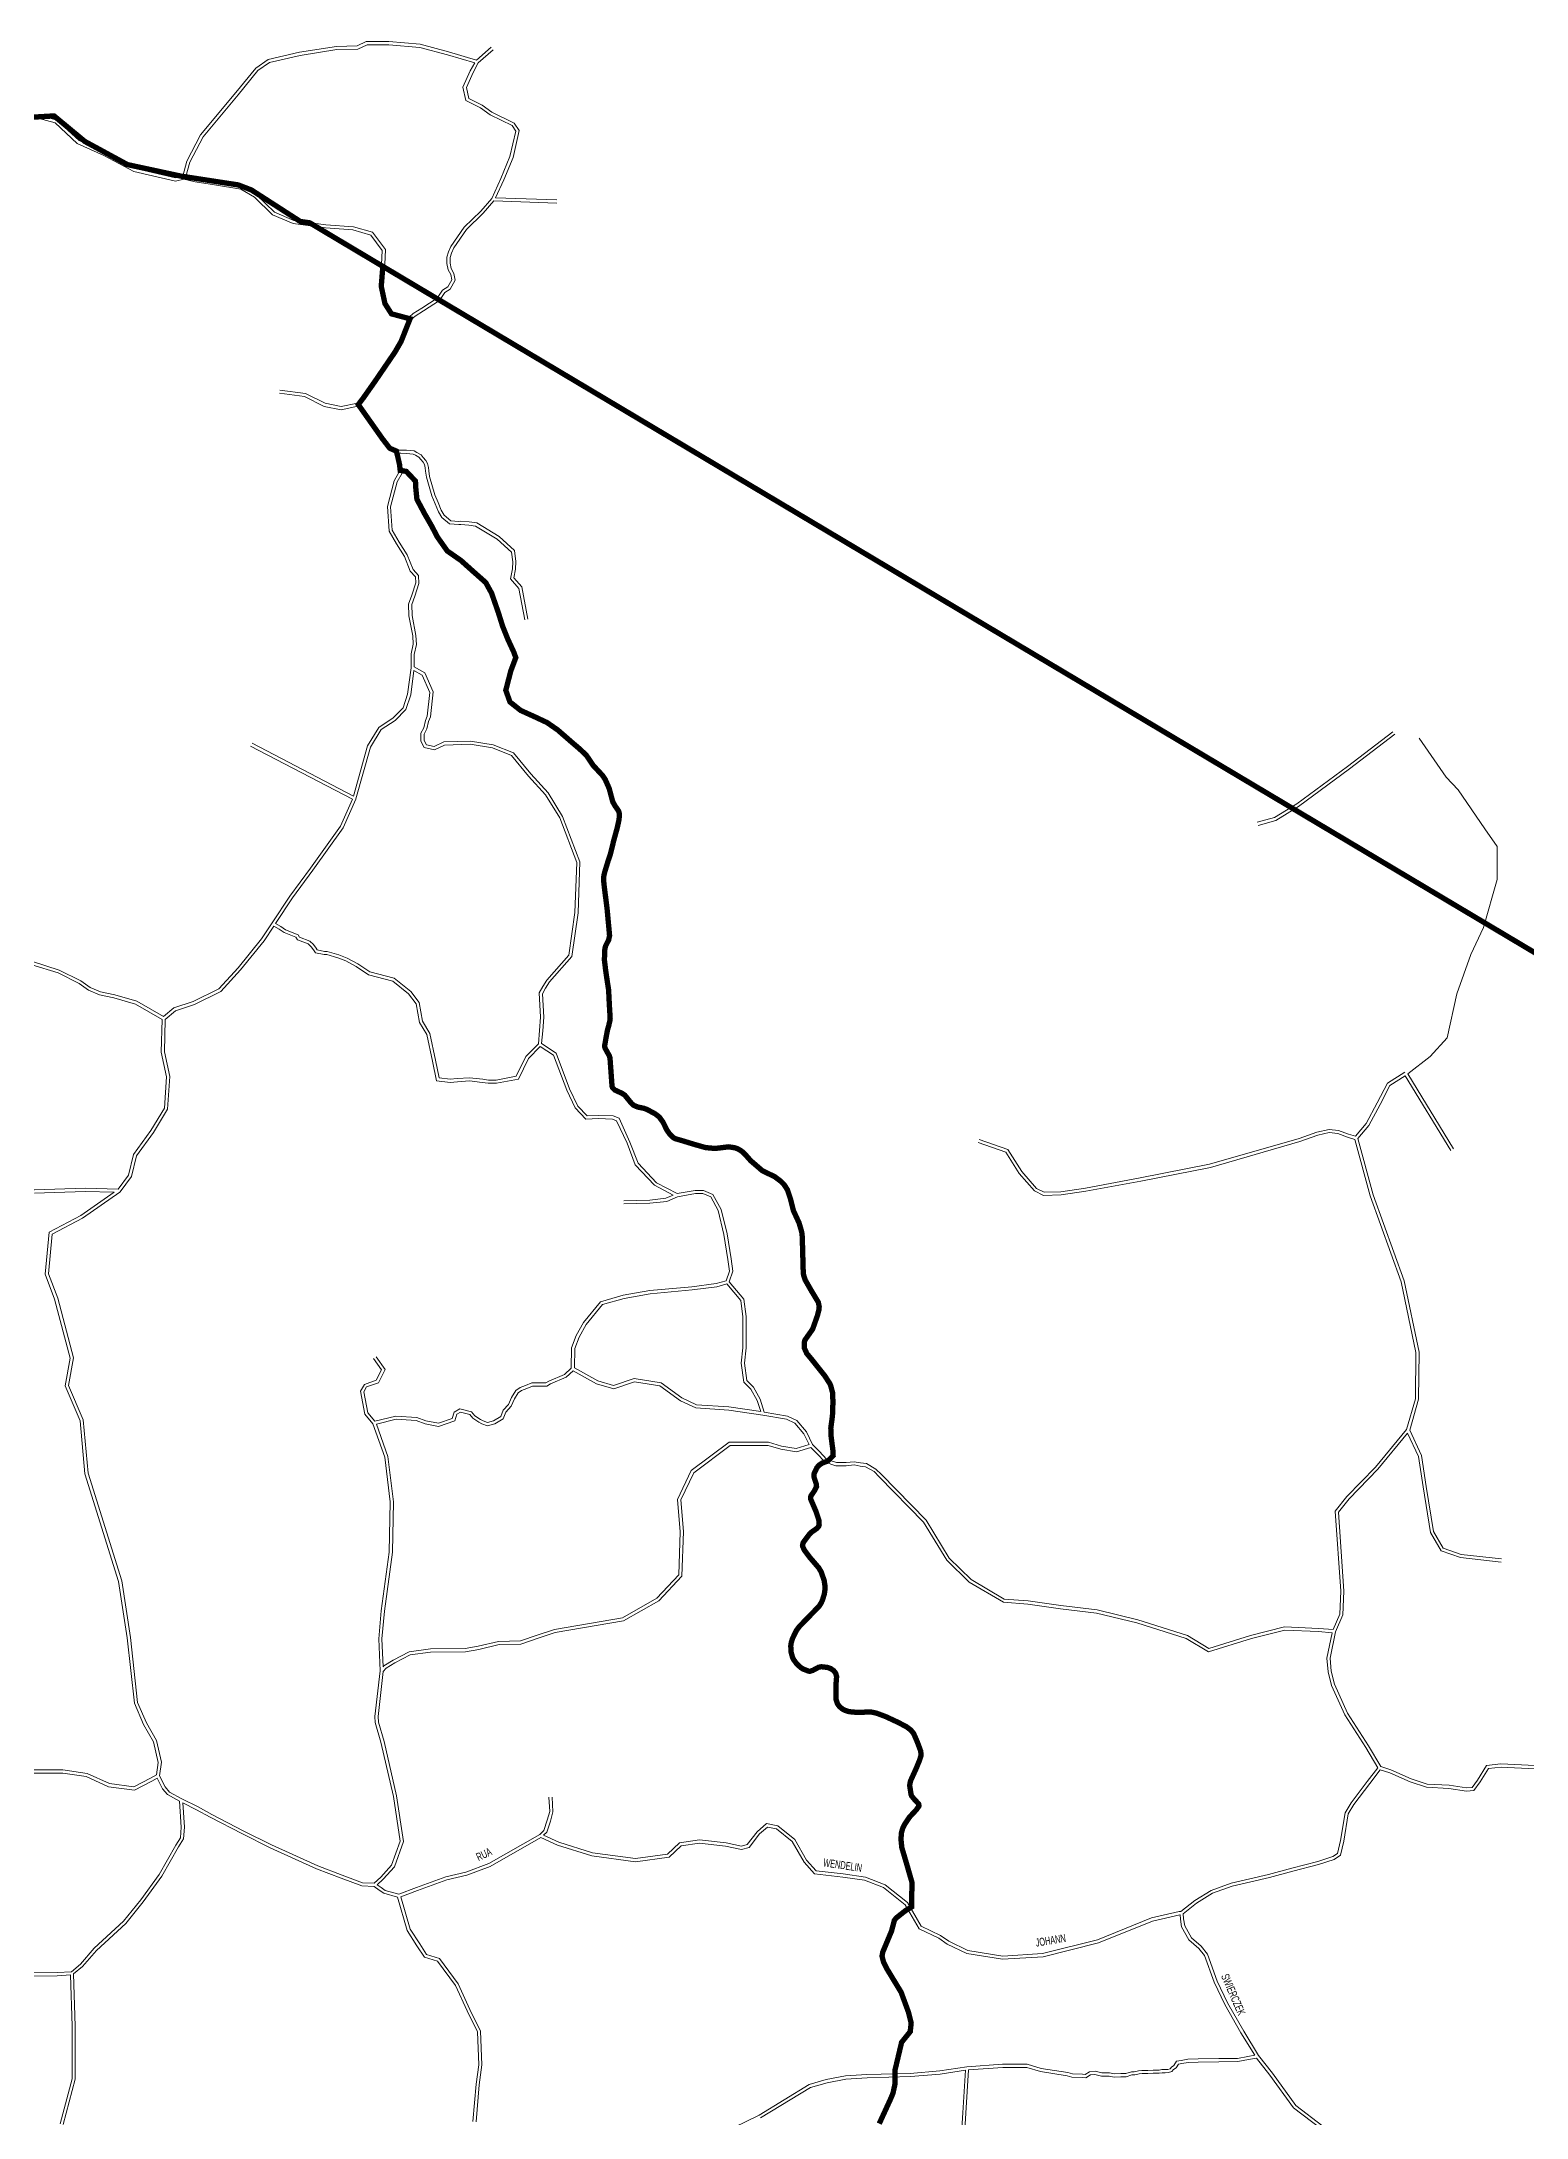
# Model space of a CAD drawing. Header units: millimetres. Extents: x 617885 to 663705, y 7172943 to 7234736.
# Drawn here: x 654839 to 657622, y 7188643 to 7192534 of the extents above; entities that cross this region are included whole.
import ezdxf

# ---------------------------------------------------------------- set-up
doc = ezdxf.new("R2010")
doc.units = ezdxf.units.MM
doc.layers.add('BAIRROS', color=12, linetype='Continuous')
doc.layers.add('TOP_VIAS 10.000', color=7, linetype='Continuous', lineweight=9)
doc.layers.add('VIAS', color=7, linetype='Continuous', lineweight=5)
doc.styles.add('LDUP', font='LDUP.SHX')

msp = doc.modelspace()

# ---------------------------------------------------------------- linework, layer by layer
at = {"layer": 'BAIRROS', "lineweight": 40, "ltscale": 0.3, "const_width": 10}
for points in [[(656409.1, 7188631), (656429.7, 7188675.9), (656434.8, 7188687.9), (656438.5, 7188705), (656438.4, 7188716.5), (656438.5, 7188730.8), (656451, 7188783.5), (656467.2, 7188803.6), (656468.9, 7188819.7), (656463.6, 7188840.6), (656450, 7188877.5), (656423.7, 7188920.8), (656417.1, 7188934), (656414.3, 7188945), (656415.6, 7188952.5), (656432.2, 7188992.2), (656437.3, 7189011.8), (656440.4, 7189016.2), (656458.6, 7189030.6), (656469.9, 7189037.3), (656470.3, 7189083.7), (656460.3, 7189118.4), (656451.4, 7189148.4), (656449.9, 7189163.1), (656450.4, 7189175.1), (656452.8, 7189184), (656456.5, 7189191.8), (656465.8, 7189205.7), (656478.2, 7189219), (656483.2, 7189225.7), (656483.6, 7189227.3), (656482.9, 7189230.4), (656478.4, 7189235.3), (656473.9, 7189240.2), (656469.7, 7189245.4), (656468.7, 7189248.1), (656466.1, 7189265), (656467.6, 7189273.3), (656478, 7189296.2), (656484.6, 7189312.2), (656487.1, 7189320.3), (656487, 7189328.8), (656480.6, 7189346.1), (656473.4, 7189362.7), (656467.6, 7189369.5), (656460.1, 7189375), (656444.2, 7189383.4), (656421.2, 7189394.1), (656404.7, 7189400.3), (656396.1, 7189402.3), (656390.3, 7189402.9), (656369.8, 7189401.8), (656352.8, 7189403.3), (656344.4, 7189406), (656340.7, 7189407.9), (656334.4, 7189413.1), (656330.9, 7189418), (656328.1, 7189426.2), (656327.8, 7189452), (656329.2, 7189469.2), (656327.5, 7189475), (656325.7, 7189477.9), (656323.3, 7189480.5), (656318, 7189484.2), (656312.3, 7189486.2), (656300.8, 7189487.6), (656295.4, 7189486.6), (656284.6, 7189480.8), (656279.3, 7189479.1), (656276.6, 7189479.3), (656266.2, 7189483.4), (656261.4, 7189486.6), (656254.4, 7189493.1), (656249, 7189500.4), (656246.5, 7189505.3), (656243.7, 7189515.7), (656243.3, 7189526.9), (656244.1, 7189532.5), (656246.6, 7189540.7), (656254.3, 7189556.3), (656259.5, 7189563.1), (656286.5, 7189590.9), (656296.7, 7189601.5), (656300.4, 7189607.5), (656302.8, 7189612.8), (656306.2, 7189624), (656307.4, 7189632.5), (656307.5, 7189638.2), (656305.8, 7189649.5), (656300.2, 7189665.4), (656295.9, 7189672.8), (656287.7, 7189682.4), (656279.5, 7189691.9), (656269, 7189705.9), (656265.6, 7189713), (656265.3, 7189715.4), (656266.6, 7189720.4), (656277.6, 7189735.3), (656281.9, 7189739.7), (656292.2, 7189746.9), (656295.7, 7189751), (656296.5, 7189753.5), (656296.2, 7189761.5), (656290.8, 7189778), (656280.4, 7189802.4), (656280.9, 7189807.5), (656287.7, 7189817.6), (656291.5, 7189825.3), (656291, 7189830.5), (656287.2, 7189841.7), (656286.6, 7189847.2), (656287.1, 7189849.9), (656289.6, 7189855.2), (656292.1, 7189860.5), (656295.7, 7189865), (656302.6, 7189869.6), (656312.5, 7189873.1), (656322.7, 7189883.4), (656322.3, 7189892.7), (656319, 7189918), (656318.3, 7189935.2), (656321.4, 7189958), (656322.3, 7189983.6), (656321.7, 7190001), (656318.3, 7190013.9), (656316.7, 7190018), (656307, 7190033), (656281.8, 7190064.6), (656273.3, 7190074.8), (656268.9, 7190084.6), (656268.4, 7190090.6), (656268.4, 7190094.5), (656269.7, 7190099.9), (656284.2, 7190120.4), (656293.4, 7190146.4), (656296, 7190156.6), (656296.6, 7190162.5), (656294.9, 7190170.8), (656281.3, 7190193.4), (656270.3, 7190212.7), (656267.6, 7190221), (656266.7, 7190225.1), (656264.8, 7190293.9), (656263.8, 7190302.6), (656258.8, 7190319.7), (656248.3, 7190342.5), (656242.8, 7190364.4), (656237.1, 7190381.6), (656230.8, 7190391.4), (656224.5, 7190397.8), (656212.8, 7190406.5), (656190, 7190417.5), (656168.3, 7190436.2), (656162.3, 7190442.9), (656158.4, 7190447.5), (656151.6, 7190453.9), (656147.8, 7190456.3), (656143.9, 7190458.6), (656138.4, 7190460.5), (656127.1, 7190462.3), (656101.2, 7190459.2), (656083.5, 7190460.9), (656062.7, 7190466.8), (656038.9, 7190474.1), (656027, 7190477.5), (656022.8, 7190479.8), (656015.9, 7190486.9), (656011.2, 7190493.6), (656003.9, 7190508.4), (655996.7, 7190518.3), (655989.4, 7190524), (655973.4, 7190532.6), (655968, 7190534.5), (655956.9, 7190536.8), (655949.2, 7190539.9), (655944.8, 7190543.7), (655932.1, 7190559.3), (655926.4, 7190562.9), (655913.5, 7190568.8), (655909.2, 7190573.1), (655908.3, 7190575.9), (655904.5, 7190628.7), (655902.8, 7190634), (655899.7, 7190639.1), (655895.7, 7190646.6), (655894.7, 7190649.2), (655894.5, 7190651.9), (655896.7, 7190664.8), (655899.6, 7190680.5), (655902, 7190689), (655904.3, 7190698.8), (655904.8, 7190703.1), (655903.2, 7190729.8), (655901.9, 7190756.5), (655899.2, 7190773.8), (655896.1, 7190795.1), (655894.1, 7190812), (655894.3, 7190824.9), (655894.9, 7190833.6), (655896.4, 7190839.2), (655899.1, 7190844.6), (655901.9, 7190850), (655903.7, 7190858.3), (655899, 7190908.9), (655893.8, 7190949.6), (655892.5, 7190962.4), (655893, 7190970.8), (655895.1, 7190979.1), (655901.3, 7190999.4), (655905.4, 7191011.5), (655911.4, 7191036.2), (655918.2, 7191060.9), (655921.5, 7191076.2), (655922.2, 7191086.5), (655920.7, 7191091.7), (655917.4, 7191096.6), (655914, 7191101.4), (655911.9, 7191105.2), (655909.7, 7191109), (655902.9, 7191134.4), (655899.3, 7191142.5), (655895.7, 7191150.6), (655890.9, 7191158.1), (655881.7, 7191168), (655872.5, 7191177.9), (655865.9, 7191188), (655859.9, 7191196.7), (655846.8, 7191209), (655836.5, 7191217.7), (655806.4, 7191243.9), (655786.5, 7191257.7), (655764.1, 7191268.2), (655737.1, 7191280.4), (655717, 7191296.3), (655709.2, 7191318.2), (655718.6, 7191354.6), (655727.9, 7191379.4), (655724.2, 7191389.7), (655712.6, 7191414.9), (655703, 7191439.1), (655695.3, 7191463.7), (655682.5, 7191500.5), (655671.6, 7191520.2), (655648, 7191541.1), (655625.1, 7191561.6), (655599.5, 7191579.4), (655580.8, 7191605.9), (655570.4, 7191626), (655557.2, 7191648.9), (655542.6, 7191676.3), (655540.6, 7191696.6), (655539.9, 7191710.3), (655522.8, 7191728.5), (655511.3, 7191730.6), (655510.1, 7191741.4), (655506.1, 7191758.9), (655504.1, 7191766.7), (655491.7, 7191772), (655478.2, 7191789.5), (655432.8, 7191853.8), (655442.1, 7191866.1), (655465, 7191898.7), (655501.6, 7191952.4), (655512.9, 7191972), (655529.8, 7192014.6), (655494.9, 7192024), (655482.7, 7192043.2), (655475.8, 7192075.6), (655478.8, 7192112.9), (655343.8, 7192193.4), (655341.8, 7192194.6), (655324.1, 7192197.1), (655232.6, 7192256.1), (655208, 7192265.6), (655100.5, 7192282.1), (655000.2, 7192303.7), (654920.4, 7192347.1), (654862.6, 7192395), (654804.5, 7192391.6)], [(656409.1, 7188631), (656429.7, 7188675.9), (656434.8, 7188687.9), (656438.5, 7188705), (656438.4, 7188716.5), (656438.5, 7188730.8), (656451, 7188783.5), (656467.2, 7188803.6), (656468.9, 7188819.7), (656463.6, 7188840.6), (656450, 7188877.5), (656423.7, 7188920.8), (656417.1, 7188934), (656414.3, 7188945), (656415.6, 7188952.5), (656432.2, 7188992.2), (656437.3, 7189011.8), (656440.4, 7189016.2), (656458.6, 7189030.6), (656469.9, 7189037.3), (656470.3, 7189083.7), (656460.3, 7189118.4), (656451.4, 7189148.4), (656449.9, 7189163.1), (656450.4, 7189175.1), (656452.8, 7189184), (656456.5, 7189191.8), (656465.8, 7189205.7), (656478.2, 7189219), (656483.2, 7189225.7), (656483.6, 7189227.3), (656482.9, 7189230.4), (656478.4, 7189235.3), (656473.9, 7189240.2), (656469.7, 7189245.4), (656468.7, 7189248.1), (656466.1, 7189265), (656467.6, 7189273.3), (656478, 7189296.2), (656484.6, 7189312.2), (656487.1, 7189320.3), (656487, 7189328.8), (656480.6, 7189346.1), (656473.4, 7189362.7), (656467.6, 7189369.5), (656460.1, 7189375), (656444.2, 7189383.4), (656421.2, 7189394.1), (656404.7, 7189400.3), (656396.1, 7189402.3), (656390.3, 7189402.9), (656369.8, 7189401.8), (656352.8, 7189403.3), (656344.4, 7189406), (656340.7, 7189407.9), (656334.4, 7189413.1), (656330.9, 7189418), (656328.1, 7189426.2), (656327.8, 7189452), (656329.2, 7189469.2), (656327.5, 7189475), (656325.7, 7189477.9), (656323.3, 7189480.5), (656318, 7189484.2), (656312.3, 7189486.2), (656300.8, 7189487.6), (656295.4, 7189486.6), (656284.6, 7189480.8), (656279.3, 7189479.1), (656276.6, 7189479.3), (656266.2, 7189483.4), (656261.4, 7189486.6), (656254.4, 7189493.1), (656249, 7189500.4), (656246.5, 7189505.3), (656243.7, 7189515.7), (656243.3, 7189526.9), (656244.1, 7189532.5), (656246.6, 7189540.7), (656254.3, 7189556.3), (656259.5, 7189563.1), (656286.5, 7189590.9), (656296.7, 7189601.5), (656300.4, 7189607.5), (656302.8, 7189612.8), (656306.2, 7189624), (656307.4, 7189632.5), (656307.5, 7189638.2), (656305.8, 7189649.5), (656300.2, 7189665.4), (656295.9, 7189672.8), (656287.7, 7189682.4), (656279.5, 7189691.9), (656269, 7189705.9), (656265.6, 7189713), (656265.3, 7189715.4), (656266.6, 7189720.4), (656277.6, 7189735.3), (656281.9, 7189739.7), (656292.2, 7189746.9), (656295.7, 7189751), (656296.5, 7189753.5), (656296.2, 7189761.5), (656290.8, 7189778), (656280.4, 7189802.4), (656280.9, 7189807.5), (656287.7, 7189817.6), (656291.5, 7189825.3), (656291, 7189830.5), (656287.2, 7189841.7), (656286.6, 7189847.2), (656287.1, 7189849.9), (656289.6, 7189855.2), (656292.1, 7189860.5), (656295.7, 7189865), (656302.6, 7189869.6), (656312.5, 7189873.1), (656322.7, 7189883.4), (656322.3, 7189892.7), (656319, 7189918), (656318.3, 7189935.2), (656321.4, 7189958), (656322.3, 7189983.6), (656321.7, 7190001), (656318.3, 7190013.9), (656316.7, 7190018), (656307, 7190033), (656281.8, 7190064.6), (656273.3, 7190074.8), (656268.9, 7190084.6), (656268.4, 7190090.6), (656268.4, 7190094.5), (656269.7, 7190099.9), (656284.2, 7190120.4), (656293.4, 7190146.4), (656296, 7190156.6), (656296.6, 7190162.5), (656294.9, 7190170.8), (656281.3, 7190193.4), (656270.3, 7190212.7), (656267.6, 7190221), (656266.7, 7190225.1), (656264.8, 7190293.9), (656263.8, 7190302.6), (656258.8, 7190319.7), (656248.3, 7190342.5), (656242.8, 7190364.4), (656237.1, 7190381.6), (656230.8, 7190391.4), (656224.5, 7190397.8), (656212.8, 7190406.5), (656190, 7190417.5), (656168.3, 7190436.2), (656162.3, 7190442.9), (656158.4, 7190447.5), (656151.6, 7190453.9), (656147.8, 7190456.3), (656143.9, 7190458.6), (656138.4, 7190460.5), (656127.1, 7190462.3), (656101.2, 7190459.2), (656083.5, 7190460.9), (656062.7, 7190466.8), (656038.9, 7190474.1), (656027, 7190477.5), (656022.8, 7190479.8), (656015.9, 7190486.9), (656011.2, 7190493.6), (656003.9, 7190508.4), (655996.7, 7190518.3), (655989.4, 7190524), (655973.4, 7190532.6), (655968, 7190534.5), (655956.9, 7190536.8), (655949.2, 7190539.9), (655944.8, 7190543.7), (655932.1, 7190559.3), (655926.4, 7190562.9), (655913.5, 7190568.8), (655909.2, 7190573.1), (655908.3, 7190575.9), (655904.5, 7190628.7), (655902.8, 7190634), (655899.7, 7190639.1), (655895.7, 7190646.6), (655894.7, 7190649.2), (655894.5, 7190651.9), (655896.7, 7190664.8), (655899.6, 7190680.5), (655902, 7190689), (655904.3, 7190698.8), (655904.8, 7190703.1), (655903.2, 7190729.8), (655901.9, 7190756.5), (655899.2, 7190773.8), (655896.1, 7190795.1), (655894.1, 7190812), (655894.3, 7190824.9), (655894.9, 7190833.6), (655896.4, 7190839.2), (655899.1, 7190844.6), (655901.9, 7190850), (655903.7, 7190858.3), (655899, 7190908.9), (655893.8, 7190949.6), (655892.5, 7190962.4), (655893, 7190970.8), (655895.1, 7190979.1), (655901.3, 7190999.4), (655905.4, 7191011.5), (655911.4, 7191036.2), (655918.2, 7191060.9), (655921.5, 7191076.2), (655922.2, 7191086.5), (655920.7, 7191091.7), (655917.4, 7191096.6), (655914, 7191101.4), (655911.9, 7191105.2), (655909.7, 7191109), (655902.9, 7191134.4), (655899.3, 7191142.5), (655895.7, 7191150.6), (655890.9, 7191158.1), (655881.7, 7191168), (655872.5, 7191177.9), (655865.9, 7191188), (655859.9, 7191196.7), (655846.8, 7191209), (655836.5, 7191217.7), (655806.4, 7191243.9), (655786.5, 7191257.7), (655764.1, 7191268.2), (655737.1, 7191280.4), (655717, 7191296.3), (655709.2, 7191318.2), (655718.6, 7191354.6), (655727.9, 7191379.4), (655724.2, 7191389.7), (655712.6, 7191414.9), (655703, 7191439.1), (655695.3, 7191463.7), (655682.5, 7191500.5), (655671.6, 7191520.2), (655648, 7191541.1), (655625.1, 7191561.6), (655599.5, 7191579.4), (655580.8, 7191605.9), (655570.4, 7191626), (655557.2, 7191648.9), (655542.6, 7191676.3), (655540.6, 7191696.6), (655539.9, 7191710.3), (655522.8, 7191728.5), (655511.3, 7191730.6), (655510.1, 7191741.4), (655506.1, 7191758.9), (655504.1, 7191766.7), (655491.7, 7191772), (655478.2, 7191789.5), (655432.8, 7191853.8), (655442.1, 7191866.1), (655465, 7191898.7), (655501.6, 7191952.4), (655512.9, 7191972), (655529.8, 7192014.6), (655494.9, 7192024), (655482.7, 7192043.2), (655475.8, 7192075.6), (655478.8, 7192112.9), (659403.7, 7189773.7)]]:
    msp.add_lwpolyline(points, dxfattribs=at)
at = {"layer": 'VIAS', "color": 253}
for points in [[(654832.7, 7192397.2), (654867.6, 7192387.2), (654909.4, 7192348.7), (654958.7, 7192326.4), (655014.5, 7192296.2), (655090.3, 7192278.8), (655103.7, 7192281.9), (655111.6, 7192310.4), (655137.2, 7192359.3), (655203.1, 7192438.6), (655240.6, 7192484.3), (655263.6, 7192501), (655322.8, 7192514.3), (655391.7, 7192525.4), (655430.7, 7192526.4), (655447.8, 7192534.5), (655490, 7192534.5), (655548.9, 7192529.4), (655601.7, 7192515.2), (655654.6, 7192499.6), (655681.6, 7192523.6)], [(655528.5, 7192018.2), (655496.5, 7192026.6), (655485.5, 7192044.9), (655478.8, 7192075.6), (655481.7, 7192102.9), (655483.7, 7192144.6), (655459.7, 7192176.9), (655423.8, 7192187.2), (655372.2, 7192191.1), (655312.2, 7192199.2), (655275.5, 7192214.7), (655242, 7192247.2), (655214.5, 7192263.4), (655164.5, 7192271.4), (655128, 7192277.4), (655109.8, 7192281.5), (655117.2, 7192308.2), (655142.2, 7192356), (655207.7, 7192434.8), (655244.8, 7192479.9), (655266.2, 7192495.4), (655324, 7192508.4), (655392.3, 7192519.4), (655432.1, 7192520.4), (655449.2, 7192528.5), (655489.8, 7192528.5), (655547.9, 7192523.5), (655600, 7192509.4), (655650.9, 7192494.4), (655642.6, 7192479.4), (655629, 7192449.2), (655634.6, 7192423.6), (655661.9, 7192410), (655680, 7192396.8), (655720.9, 7192376.9), (655727.8, 7192366.6), (655717, 7192318.7), (655700, 7192277.6), (655683.1, 7192240.4), (655662.3, 7192216.6), (655630.9, 7192186.2), (655606.3, 7192150.4), (655602.1, 7192140), (655598.9, 7192130.3), (655598.9, 7192118.5), (655601, 7192106.7), (655606.1, 7192097.6), (655607.8, 7192088), (655600.6, 7192074.5), (655590.7, 7192068.6), (655580.6, 7192053.4), (655551.9, 7192034.6), (655535.5, 7192024.4), (655528.5, 7192018.2)], [(655804.8, 7192237.7), (655690.2, 7192241.6), (655705.5, 7192275.3), (655722.8, 7192316.9), (655734.2, 7192367.8), (655725, 7192381.6), (655683.1, 7192402), (655665, 7192415.1), (655639.8, 7192427.7), (655635.3, 7192448.5), (655647.9, 7192476.7), (655657.7, 7192494.3), (655685.6, 7192519.2)], [(654832.2, 7192391.1), (654864.6, 7192381.8), (654906, 7192343.6), (654956, 7192321), (655012.3, 7192290.5), (655090.3, 7192272.6), (655106.1, 7192276.2), (655126.8, 7192271.5), (655163.5, 7192265.5), (655212.5, 7192257.7), (655238.4, 7192242.4), (655272.2, 7192209.6), (655310.6, 7192193.4), (655371.5, 7192185.2), (655422.8, 7192181.2), (655456.1, 7192171.7), (655477.6, 7192142.7), (655475.7, 7192103.4), (655472.7, 7192075.3), (655479.8, 7192042.7), (655492.6, 7192021.5), (655525.5, 7192012.8), (655521.8, 7192001.3), (655506.7, 7191966.6), (655481.6, 7191927.8), (655456.5, 7191890.4), (655431.2, 7191856.6), (655400.9, 7191850.2), (655370.9, 7191856.2), (655333.6, 7191874.8), (655286, 7191881.1)], [(655750.5, 7191451.4), (655739.3, 7191512), (655724.4, 7191528.9), (655727.5, 7191545), (655728.2, 7191559.5), (655725.3, 7191580.2), (655697, 7191606.4), (655654.7, 7191631.9), (655640.7, 7191634), (655624.9, 7191635.4), (655620.9, 7191634.7), (655606.2, 7191635.9), (655593.9, 7191646.3), (655588.3, 7191655.7), (655582.4, 7191670.2), (655576.4, 7191684.7), (655566.2, 7191718.7), (655564.9, 7191729.4), (655564.1, 7191736.1), (655562.4, 7191743.4), (655559.5, 7191749.1), (655554.3, 7191754.8), (655550.4, 7191759.8), (655542.7, 7191764.1), (655537.3, 7191767), (655530.1, 7191767.8), (655523.2, 7191768.1), (655512.4, 7191768.6), (655504.2, 7191768.5), (655493.7, 7191773.8), (655436.7, 7191853.9), (655461.4, 7191886.9), (655486.6, 7191924.5), (655512, 7191963.7), (655527.5, 7191999.2), (655531.9, 7192013.2), (655539.1, 7192019.6), (655555.1, 7192029.6), (655584.9, 7192049.1), (655594.9, 7192064.1), (655605.2, 7192070.3), (655614.1, 7192087), (655611.8, 7192099.6), (655606.8, 7192108.7), (655604.9, 7192119), (655604.9, 7192129.4), (655607.7, 7192137.9), (655611.6, 7192147.6), (655635.5, 7192182.3), (655666.6, 7192212.5), (655687, 7192235.7), (655804.6, 7192231.7)], [(655233.7, 7191218.8), (655423.6, 7191119.9), (655450.1, 7191213.9), (655471.4, 7191248.6), (655497.9, 7191266.3), (655516.8, 7191285.2), (655525.2, 7191310.9), (655531.6, 7191360.6), (655531.7, 7191386.3), (655535.6, 7191404.6), (655534.9, 7191420.5), (655527.7, 7191458), (655526.8, 7191479.9), (655533.3, 7191496.4), (655540.3, 7191519.4), (655540, 7191531), (655530.2, 7191541.6), (655519.2, 7191569.2), (655504.1, 7191593), (655490.5, 7191616.5), (655487.2, 7191662.9), (655500.3, 7191711.1), (655508.8, 7191726.4), (655508.3, 7191732), (655507.8, 7191739.6), (655506, 7191748.2), (655505, 7191752.2), (655501.1, 7191763.4), (655489.6, 7191769.1), (655431.7, 7191850.6), (655400.9, 7191844.1), (655368.9, 7191850.5), (655331.9, 7191869), (655285.3, 7191875.1)], [(655744.6, 7191450.3), (655733.7, 7191509.3), (655718, 7191527.1), (655721.5, 7191545.7), (655722.2, 7191559.2), (655719.7, 7191577.2), (655693.3, 7191601.6), (655652.7, 7191626.1), (655640, 7191628), (655625.1, 7191629.3), (655621.1, 7191628.7), (655603.8, 7191630.1), (655589.3, 7191642.4), (655582.9, 7191653), (655576.8, 7191667.9), (655570.8, 7191682.7), (655560.3, 7191717.5), (655559, 7191728.7), (655558.2, 7191735.1), (655556.7, 7191741.3), (655554.5, 7191745.6), (655549.7, 7191750.9), (655546.4, 7191755.2), (655539.9, 7191758.8), (655535.4, 7191761.1), (655529.6, 7191761.8), (655522.9, 7191762.1), (655512.3, 7191762.6), (655507.8, 7191762.5), (655510.8, 7191753.9), (655511.9, 7191749.6), (655513.7, 7191740.4), (655514.3, 7191732.4), (655514.9, 7191725), (655505.9, 7191708.9), (655493.2, 7191662.3), (655496.4, 7191618.3), (655509.2, 7191596.1), (655524.5, 7191571.9), (655535.4, 7191544.8), (655545.9, 7191533.5), (655546.4, 7191518.6), (655539, 7191494.4), (655532.9, 7191478.8), (655533.7, 7191458.6), (655540.9, 7191421.2), (655541.6, 7191404.1), (655537.7, 7191385.6), (655537.6, 7191362.1), (655557.2, 7191350.7), (655573.1, 7191315.3), (655567.9, 7191268.2), (655564.5, 7191259.6), (655561.1, 7191246), (655556.2, 7191236.2), (655556.2, 7191224.2), (655560.3, 7191216), (655574.7, 7191213.1), (655593, 7191221.4), (655642.8, 7191223.1), (655685.6, 7191216.2), (655723.7, 7191200.7), (655756.2, 7191161.3), (655788.5, 7191125.8), (655815.7, 7191081.5), (655848.1, 7190996.3), (655844.7, 7190901.1), (655832.8, 7190819.2), (655791.1, 7190771.4), (655783.9, 7190759.8), (655777.8, 7190749.4), (655780.4, 7190705.3), (655778.4, 7190680), (655776.2, 7190655.7), (655803.7, 7190637.9), (655828.9, 7190570.8), (655844.1, 7190538.8), (655861.6, 7190520.2), (655882.7, 7190521.3), (655910.4, 7190520.1), (655921.4, 7190515.9), (655941.9, 7190471.3), (655957, 7190431.8), (655991.5, 7190395.1), (656030.4, 7190374.6), (656064.1, 7190380.5), (656079.8, 7190380.5), (656097.5, 7190373.1), (656113, 7190344.9), (656123.9, 7190299.2), (656131.4, 7190252), (656134.5, 7190228.9), (656128.1, 7190209.3), (656155.1, 7190176.4), (656159.4, 7190144.1), (656159.4, 7190085.2), (656156.4, 7190056.7), (656160.7, 7190024), (656173.2, 7190011.5), (656185.7, 7189989), (656193.5, 7189965.1), (656236.9, 7189957.5), (656254.7, 7189949), (656272.7, 7189927.7), (656284.3, 7189904), (656296.6, 7189891.8), (656311, 7189876), (656328.9, 7189870.2), (656346.9, 7189870.2), (656362.1, 7189871.9), (656374.2, 7189869.8), (656385.5, 7189868.4), (656403, 7189858.2), (656413.3, 7189848.2), (656496.9, 7189762.5), (656540.4, 7189691.3), (656581.5, 7189651.1), (656643.5, 7189614.5), (656688.1, 7189611), (656749.2, 7189602.1), (656817.6, 7189594.1), (656893.6, 7189575.8), (656986.9, 7189546.3), (657026.8, 7189521.9), (657104.8, 7189546.4), (657168.8, 7189562.4), (657232.6, 7189559.3), (657259.5, 7189557.3), (657272, 7189586.4), (657274, 7189629.1), (657263.4, 7189779.5), (657285.1, 7189806.5), (657338.8, 7189861.9), (657397.3, 7189932.4), (657414, 7189989.8), (657414.8, 7190076.7), (657387.2, 7190209.1), (657329, 7190370.3), (657300.3, 7190476.3), (657286.8, 7190480.4), (657268.3, 7190487.2), (657252.5, 7190488.9), (657230.9, 7190484.1), (657197.6, 7190472.4), (657029.6, 7190423.8), (656899.4, 7190398), (656796.4, 7190378.9), (656750.3, 7190372.2), (656716.9, 7190371.1), (656700, 7190379.5), (656671.5, 7190412.5), (656646.2, 7190452.1), (656594.5, 7190470.4)], [(655537, 7191355.5), (655531.1, 7191309.6), (655522.1, 7191282), (655501.7, 7191261.6), (655475.8, 7191244.4), (655455.7, 7191211.5), (655428.4, 7191114.7), (655428.3, 7191114.3), (655404.7, 7191060.4), (655347.8, 7190981), (655309.6, 7190928.8), (655277.9, 7190881.2), (655287.5, 7190875.3), (655296.4, 7190869.3), (655319.8, 7190860), (655322.8, 7190855.5), (655342.2, 7190848), (655348.9, 7190841.3), (655353.6, 7190835), (655356, 7190831.4), (655369.7, 7190828.7), (655374.4, 7190828.7), (655396.2, 7190822.5), (655411.7, 7190816.3), (655431.7, 7190805.5), (655454.2, 7190790.5), (655499.9, 7190778.3), (655531.1, 7190753.4), (655546.9, 7190732.8), (655553.1, 7190697.7), (655566.7, 7190675), (655577.4, 7190624.5), (655584.6, 7190591.6), (655604.9, 7190588.9), (655618.3, 7190590.4), (655641.4, 7190591.9), (655666, 7190588.9), (655676.5, 7190587.4), (655691.2, 7190587.4), (655728.9, 7190594.6), (655746.7, 7190631.6), (655770.2, 7190655.5), (655772.4, 7190680.5), (655774.4, 7190705.3), (655771.7, 7190750.9), (655778.8, 7190762.9), (655786.2, 7190775), (655827.1, 7190821.8), (655838.7, 7190901.7), (655842.1, 7190995.3), (655810.3, 7191078.8), (655783.6, 7191122.2), (655751.7, 7191157.4), (655720.1, 7191195.7), (655684, 7191210.4), (655642.4, 7191217.1), (655594.4, 7191215.4), (655575.5, 7191206.8), (655556.2, 7191210.7), (655550.2, 7191222.7), (655550.2, 7191237.6), (655555.4, 7191248.1), (655558.7, 7191261.5), (655562, 7191269.7), (655567, 7191314.3), (655552.5, 7191346.4), (655537, 7191355.5)], [(654822.5, 7190809.6), (654872.4, 7190793.7), (654912.9, 7190773.3), (654930.3, 7190761.2), (654949.5, 7190753.1), (654976.3, 7190747.5), (655017.8, 7190735.3), (655067.8, 7190706.4), (655087.1, 7190722.8), (655123.4, 7190734.9), (655171.4, 7190758.5), (655207.7, 7190797.9), (655251.5, 7190852), (655271.2, 7190882), (655271.2, 7190882), (655304.7, 7190932.3), (655343, 7190984.5), (655399.5, 7191063.3), (655422, 7191114), (655230.9, 7191213.5)], [(657371.7, 7191240.4), (657286.6, 7191175.5), (657191.5, 7191105.1), (657149.8, 7191079.8), (657117.2, 7191070.7)], [(657375.4, 7191235.7), (657290.2, 7191170.7), (657194.8, 7191100.1), (657152.2, 7191074.2), (657118.9, 7191065)], [(657421.2, 7191228.2), (657471.5, 7191155.2), (657493.8, 7191131.5), (657544.3, 7191058.7), (657567.1, 7191025.3), (657567.1, 7190963.3), (657541.7, 7190873.7), (657517.8, 7190822.6), (657491.3, 7190748.9), (657473.3, 7190666.8), (657441.5, 7190631.9), (657399.7, 7190598.9), (657485.5, 7190458.7)], [(655461.4, 7190065.2), (655476.2, 7190044.4), (655466.4, 7190024.9), (655444.3, 7190017), (655436.8, 7190004), (655445.1, 7189960.9), (655460.2, 7189942.8), (655482.3, 7189880.2), (655492.5, 7189796.6), (655490.8, 7189702.6), (655475.8, 7189592.6), (655471.1, 7189540), (655473.7, 7189480.1), (655463.9, 7189394.5), (655464.5, 7189382.9), (655475.3, 7189346.2), (655498.6, 7189244.2), (655511.1, 7189160.8), (655495.3, 7189115.4), (655474.9, 7189093.3), (655462.5, 7189081.7), (655440.5, 7189082.7), (655402.5, 7189096.7), (655356.8, 7189114.1), (655270.4, 7189153.6), (655218.4, 7189179.6), (655158, 7189210.7), (655132.5, 7189224.8), (655101.8, 7189240), (655079.1, 7189252.5), (655070.9, 7189262.2), (655060.3, 7189283.3), (655063.9, 7189308.6), (655054.4, 7189349.2), (655035.9, 7189382.2), (655018.9, 7189420.7), (655005.7, 7189542.4), (654989.5, 7189648.5), (654926.5, 7189850.3), (654917.2, 7189950.4), (654889.6, 7190014.8), (654898.8, 7190066.4), (654869.4, 7190178.6), (654852.2, 7190224.2), (654859, 7190298.7), (654916, 7190328.4), (654986.1, 7190377.4), (654986.8, 7190378.1), (655007.7, 7190406.4), (655017.2, 7190445.5), (655049.1, 7190489.3), (655075.3, 7190532.8), (655079.6, 7190593.9), (655069.7, 7190640.2), (655071, 7190701.3), (655090.1, 7190717.5), (655125.7, 7190729.3), (655175.1, 7190753.6), (655212.3, 7190794), (655256.3, 7190848.4), (655274.6, 7190876.2), (655284.2, 7190870.2), (655293.6, 7190864), (655315.8, 7190855.1), (655318.8, 7190850.6), (655338.9, 7190842.8), (655344.4, 7190837.4), (655348.7, 7190831.5), (655352.4, 7190826), (655369.1, 7190822.7), (655373.6, 7190822.7), (655394.3, 7190816.8), (655409.2, 7190810.8), (655428.6, 7190800.3), (655451.7, 7190785), (655497.2, 7190772.9), (655526.8, 7190749.2), (655541.3, 7190730.3), (655547.3, 7190695.6), (655561, 7190672.8), (655571.6, 7190623.2), (655579.6, 7190586.2), (655604.8, 7190582.9), (655618.8, 7190584.4), (655641.2, 7190585.9), (655665.2, 7190582.9), (655676.1, 7190581.4), (655691.8, 7190581.4), (655733, 7190589.3), (655751.7, 7190628.1), (655773.5, 7190650.3), (655798.8, 7190634), (655823.4, 7190568.5), (655839.1, 7190535.3), (655859.2, 7190514), (655882.7, 7190515.3), (655909.1, 7190514.1), (655916.9, 7190511.2), (655936.4, 7190469), (655951.8, 7190428.6), (655987.8, 7190390.2), (656023, 7190371.7), (656009.2, 7190365.8), (655979, 7190362.6), (655930.4, 7190361.2)], [(655065, 7190701), (655015.4, 7190729.7), (654974.8, 7190741.7), (654947.7, 7190747.3), (654927.4, 7190755.9), (654909.9, 7190768.2), (654870.1, 7190788.2), (654820.8, 7190803.8)], [(654766.1, 7190381.4), (654826, 7190381.4), (654921.2, 7190384.6), (654982.9, 7190382.9), (655002.1, 7190409), (655011.6, 7190448.1), (655044.1, 7190492.6), (655069.4, 7190534.7), (655073.6, 7190593.5), (655063.6, 7190639.6), (655065, 7190701)], [(656596.5, 7190476.1), (656650.1, 7190457.1), (656676.3, 7190416.1), (656703.8, 7190384.3), (656718.2, 7190377.1), (656749.7, 7190378.2), (656795.4, 7190384.9), (656898.3, 7190403.9), (657028.2, 7190429.6), (657195.8, 7190478.1), (657229.2, 7190489.9), (657252.2, 7190494.9), (657269.7, 7190493.1), (657288.8, 7190486.1), (657301.7, 7190482.1), (657321.4, 7190505.9), (657342.4, 7190544.5), (657361.6, 7190581.7), (657394, 7190602)], [(657575.4, 7189689.7), (657499.5, 7189698.3), (657466.2, 7189709.9), (657448, 7189741.4), (657434.2, 7189825.7), (657425.4, 7189883.3), (657403.2, 7189931.2), (657420, 7189989), (657420.8, 7190077.3), (657393, 7190210.8), (657334.7, 7190372.1), (657306, 7190478), (657326.4, 7190502.5), (657347.7, 7190541.7), (657366.2, 7190577.5), (657394.8, 7190595.4), (657480.4, 7190455.6)], [(654826.1, 7190375.4), (654921.2, 7190378.6), (654975.2, 7190377.1), (654912.9, 7190333.5), (654853.3, 7190302.6), (654846.1, 7190223.4), (654863.7, 7190176.8), (654892.6, 7190066.1), (654883.3, 7190014.1), (654911.3, 7189948.9), (654920.5, 7189849.1), (654983.6, 7189647.2), (654999.8, 7189541.6), (655013.1, 7189419.1), (655030.5, 7189379.6), (655048.8, 7189347), (655057.8, 7189308.3), (655054.5, 7189284.7), (655043.3, 7189278.4), (655012.3, 7189262.3), (654966.5, 7189268.5), (654924.5, 7189287.6), (654879.3, 7189294), (654814.7, 7189294)], [(655757.7, 7190019.9), (655784.5, 7190019.9), (655790.1, 7190023.2), (655819.2, 7190035.4), (655832, 7190047.4), (655832.6, 7190085.6), (655841, 7190108.3), (655855.1, 7190132.9), (655887, 7190171.9), (655929.4, 7190184.1), (655979.1, 7190192.8), (656057.7, 7190200.1), (656103.6, 7190206), (656122.4, 7190211.1), (656128.3, 7190229.5), (656125.5, 7190251.1), (656118, 7190298.1), (656107.4, 7190342.7), (656093.2, 7190368.4), (656078.6, 7190374.5), (656064.6, 7190374.5), (656030.8, 7190368.5), (656010.7, 7190359.9), (655979.4, 7190356.6), (655930.5, 7190355.3)], [(655949.7, 7190028.1), (655911.2, 7190014.8), (655881.5, 7190023.6), (655838, 7190047.8), (655838.6, 7190084.5), (655846.5, 7190105.7), (655860.1, 7190129.5), (655890.5, 7190166.7), (655930.8, 7190178.2), (655979.9, 7190186.9), (656058.3, 7190194.2), (656104.8, 7190200.1), (656123.7, 7190205.2)], [(656123.7, 7190205.2), (656149.4, 7190173.9), (656153.4, 7190143.7), (656153.4, 7190085.6), (656150.3, 7190056.6), (656155.1, 7190021.2), (656168.4, 7190007.9), (656180.1, 7189986.6), (656186.9, 7189966.1), (656127.5, 7189974.7), (656066.6, 7189978.7), (656039.4, 7189991.6), (656000.4, 7190019.8), (655949.7, 7190028.1)], [(655466.2, 7190068.6), (655483.2, 7190045), (655470.7, 7190020.1), (655448.4, 7190012.1), (655443.1, 7190003), (655450.7, 7189963.6), (655464, 7189947.7), (655503.3, 7189957.5), (655542.2, 7189955), (655559.5, 7189948.8), (655583, 7189944.1), (655609, 7189953.1), (655612.5, 7189965.1), (655623.2, 7189971.1), (655644.9, 7189965.7), (655651.4, 7189958), (655661.9, 7189951), (655666.5, 7189948.7), (655675.2, 7189945.4), (655686.1, 7189948.7), (655699.6, 7189956.6), (655704.3, 7189968.3), (655714.2, 7189979.4), (655720.2, 7189992.6), (655728, 7190005.6), (655736.2, 7190011), (655746.2, 7190014.8)], [(655835.5, 7190042.4), (655879.2, 7190018), (655911.4, 7190008.5), (655950.2, 7190021.9), (655998.1, 7190014.1), (656036.4, 7189986.4), (656065.1, 7189972.8), (656126.9, 7189968.7), (656190.7, 7189959.4), (656190.7, 7189959.4), (656235.1, 7189951.8), (656250.9, 7189944.1), (656267.7, 7189924.4), (656277.6, 7189904), (656253.4, 7189896.7), (656226, 7189901.4), (656201.7, 7189908.6), (656127.9, 7189908.6), (656056.6, 7189855.2), (656030.9, 7189801.4), (656036, 7189740.8), (656033.5, 7189659.8), (655992.1, 7189616.1), (655928.1, 7189579.1), (655800.5, 7189557.4), (655767.8, 7189546.6), (655736.5, 7189536.1), (655695.8, 7189534.9), (655657.4, 7189526.1), (655633.2, 7189521.7), (655567.9, 7189520.9), (655528.1, 7189515.6), (655498.1, 7189500.2), (655480.9, 7189489.5)], [(655759, 7190013.9), (655786.1, 7190013.9), (655792.8, 7190017.9), (655822.5, 7190030.2), (655835.5, 7190042.4)], [(655480.9, 7189489.5), (655479.3, 7189487.7), (655477.1, 7189539.9), (655481.8, 7189591.9), (655496.8, 7189702.1), (655498.5, 7189796.9), (655488.2, 7189881.5), (655466.8, 7189942.2), (655503.9, 7189951.5), (655541, 7189949.1), (655557.9, 7189943), (655583.4, 7189937.9), (655613.8, 7189948.5), (655617.6, 7189961), (655624.1, 7189964.7), (655641.6, 7189960.4), (655647.3, 7189953.5), (655658.9, 7189945.8), (655664.1, 7189943.2), (655675, 7189939.1), (655688.5, 7189943.1), (655704.4, 7189952.4), (655709.5, 7189965.1), (655719.3, 7189976.1), (655725.5, 7189989.8), (655732.4, 7190001.3), (655738.9, 7190005.6), (655748.5, 7190009.2), (655759, 7190013.9)], [(655746.2, 7190014.8), (655757.7, 7190019.9)], [(657638.6, 7189302.4), (657574.3, 7189305.6), (657547.1, 7189302.2), (657530, 7189275.2), (657520.3, 7189261.4), (657509.6, 7189260.3), (657477.4, 7189265.3), (657436, 7189267.7), (657406, 7189277.5), (657368, 7189294.3), (657349, 7189300.3), (657326, 7189339.6), (657286.8, 7189400.3), (657262.2, 7189454.6), (657256.1, 7189479.3), (657254.1, 7189503.4), (657264.3, 7189553.2), (657277.9, 7189585.1), (657280, 7189629.1), (657269.6, 7189777.5), (657289.6, 7189802.5), (657343.3, 7189857.9), (657399.3, 7189925.4), (657419.6, 7189881.6), (657428.2, 7189824.8), (657442.2, 7189739.4), (657462.1, 7189705), (657498.2, 7189692.4), (657574.8, 7189683.7)], [(655790, 7189242.9), (655791.5, 7189216.3), (655787, 7189200), (655780.8, 7189180.8), (655772.8, 7189173.2), (655677.4, 7189118.7), (655634.1, 7189102.6), (655596.7, 7189093.9), (655541.7, 7189073.9), (655508.5, 7189061), (655483.1, 7189068.3), (655475.7, 7189073.8), (655468.4, 7189078.9), (655479.2, 7189089.1), (655500.6, 7189112.3), (655517.2, 7189160.2), (655504.5, 7189245.3), (655481.1, 7189347.7), (655470.5, 7189383.9), (655470, 7189394.3), (655479.5, 7189478.8), (655484.8, 7189484.9), (655501, 7189494.9), (655529.9, 7189509.8), (655568.3, 7189514.9), (655633.8, 7189515.7), (655658.6, 7189520.2), (655696.6, 7189529), (655737.6, 7189530.1), (655769.7, 7189540.9), (655801.9, 7189551.5), (655930.1, 7189573.4), (655995.9, 7189611.3), (656039.4, 7189657.4), (656042, 7189741), (656037, 7189800.2), (656061.3, 7189851.2), (656129.9, 7189902.6), (656200.8, 7189902.6), (656224.6, 7189895.6), (656253.7, 7189890.5), (656281, 7189898.8), (656292.3, 7189887.6), (656307.7, 7189870.8), (656327.9, 7189864.2), (656347.3, 7189864.2), (656361.9, 7189865.9), (656373.3, 7189863.9), (656383.5, 7189862.6), (656399.3, 7189853.4), (656409.1, 7189843.9), (656492.1, 7189758.8), (656535.7, 7189687.5), (656577.9, 7189646.3), (656641.7, 7189608.6), (656687.4, 7189605), (656748.5, 7189596.2), (656816.5, 7189588.2), (656892, 7189570), (656984.4, 7189540.8), (657026, 7189515.4), (657106.5, 7189540.6), (657169.4, 7189556.3), (657232.2, 7189553.4), (657257.8, 7189551.4), (657248.1, 7189503.7), (657250.2, 7189478.3), (657256.5, 7189452.6), (657281.5, 7189397.5), (657320.9, 7189336.4), (657343.4, 7189298), (657323.5, 7189272.5), (657293.7, 7189232.6), (657282.2, 7189214), (657273.7, 7189161.9), (657268, 7189137.7), (657259.2, 7189131.9), (657230.8, 7189122.7), (657182.5, 7189110.2), (657138.8, 7189098.1), (657068.6, 7189081.9), (657031.1, 7189068.3), (657000.4, 7189049.2), (656974.5, 7189028.8), (656971.3, 7189028.5), (656919.2, 7189016.6), (656818, 7188975.5), (656715.1, 7188949.8), (656640.4, 7188945.1), (656575.3, 7188955.5), (656539.5, 7188972.9), (656523.7, 7188983.7), (656487.9, 7189001), (656462.2, 7189045.4), (656420.3, 7189078.9), (656383.1, 7189093.3), (656341.5, 7189099.2), (656290.9, 7189105), (656273, 7189125), (656250.6, 7189164), (656219, 7189189.5), (656198, 7189193.4), (656180.2, 7189178.2), (656161.8, 7189154.1), (656150.8, 7189150.9), (656122.1, 7189157.4), (656072.3, 7189162.8), (656035, 7189157.2), (656012.4, 7189136), (655952.5, 7189128.2), (655871.9, 7189138.7), (655808.4, 7189158.6), (655779.9, 7189171.6), (655786.1, 7189177.5), (655792.8, 7189198.3), (655797.5, 7189215.6), (655796, 7189243.2)], [(657240.2, 7188626.3), (657189.6, 7188664.9), (657145.8, 7188725.6), (657120.1, 7188758.9), (657092.1, 7188804.6), (657061.9, 7188857.3), (657042.6, 7188898.3), (657024, 7188949), (657012.2, 7188963.7), (656994, 7188979.1), (656981.5, 7189001.7), (656979.5, 7189015), (656978.8, 7189024.5), (657003.9, 7189044.3), (657033.7, 7189062.9), (657070.3, 7189076.2), (657140.2, 7189092.3), (657184, 7189104.4), (657232.5, 7189116.9), (657261.8, 7189126.4), (657273.3, 7189134.1), (657279.5, 7189160.7), (657287.9, 7189211.9), (657298.7, 7189229.2), (657328.2, 7189268.9), (657348.1, 7189294.3), (657365.8, 7189288.7), (657403.8, 7189271.9), (657434.8, 7189261.8), (657476.8, 7189259.3), (657509.4, 7189254.3), (657523.6, 7189255.7), (657535, 7189271.8), (657550.7, 7189296.6), (657574.5, 7189299.6), (657637.6, 7189296.4)], [(654813.4, 7189288), (654878.8, 7189288), (654922.8, 7189281.8), (654964.9, 7189262.7), (655013.4, 7189256.1), (655046.1, 7189273.1), (655056, 7189278.7), (655065.9, 7189258.8), (655075.3, 7189247.8), (655097.5, 7189235.5), (655101, 7189187.1), (655099.5, 7189166.9), (655090.7, 7189152.8), (655059.8, 7189098.3), (655025.2, 7189050.5), (654992.5, 7189010.7), (654937.6, 7188959.7), (654912, 7188929.8), (654895.1, 7188915.9), (654868.5, 7188914.3), (654812.3, 7188913.6)], [(655506.2, 7189055.4), (655480.4, 7189062.8), (655472.1, 7189068.9), (655462.7, 7189075.6), (655439.3, 7189076.8), (655400.4, 7189091.1), (655354.5, 7189108.6), (655267.8, 7189148.2), (655215.7, 7189174.3), (655155.1, 7189205.4), (655129.7, 7189219.5), (655103.8, 7189232.3), (655107, 7189187.1), (655105.4, 7189164.9), (655095.9, 7189149.8), (655064.8, 7189095), (655029.9, 7189046.9), (654996.9, 7189006.5), (654941.9, 7188955.5), (654916.2, 7188925.5), (654899.3, 7188911.6), (654902.4, 7188813.9), (654902.4, 7188714.5), (654879.8, 7188629.1)], [(656520.7, 7188978.5), (656483.6, 7188996.4), (656457.6, 7189041.4), (656417.2, 7189073.6), (656381.5, 7189087.5), (656340.8, 7189093.3), (656287.9, 7189099.3), (656268.2, 7189121.5), (656245.9, 7189160.1), (656216.4, 7189183.9), (656199.7, 7189187), (656184.6, 7189174.1), (656165.4, 7189148.9), (656151, 7189144.7), (656121.1, 7189151.5), (656072.4, 7189156.7), (656037.7, 7189151.6), (656015.1, 7189130.3), (655952.4, 7189122.1), (655870.6, 7189132.8), (655806.2, 7189152.9), (655774.8, 7189167.4), (655679.9, 7189113.2), (655635.9, 7189096.9), (655598.4, 7189088.2), (655543.8, 7189068.3), (655512.2, 7189056), (655529.7, 7188995.6), (655547.8, 7188967.9), (655560.6, 7188948.1), (655585, 7188940.5), (655620, 7188893), (655642.1, 7188845.2), (655661.9, 7188804.3), (655664.4, 7188741.2), (655659.5, 7188704), (655653.4, 7188634.7)], [(655647.4, 7188634.8), (655653.5, 7188704.7), (655658.4, 7188741.5), (655656, 7188802.9), (655636.7, 7188842.6), (655614.8, 7188890), (655581.3, 7188935.3), (655556.8, 7188943), (655542.7, 7188964.6), (655524.2, 7188993.1), (655506.2, 7189055.4)], [(656826.1, 7188726.2), (656840.8, 7188726.2), (656850.1, 7188724.2), (656861.8, 7188724.8), (656870.9, 7188724.8), (656881.6, 7188728.2), (656887.1, 7188728.2), (656895, 7188730.1), (656901.4, 7188730.8), (656912.2, 7188730.8), (656922.2, 7188731.5), (656933.6, 7188731.5), (656938.9, 7188732.2), (656944.3, 7188732.2), (656950, 7188732.8), (656954.2, 7188733.9), (656956.5, 7188736.8), (656961.1, 7188740), (656966.2, 7188748), (656974.9, 7188749.6), (656987.2, 7188751.6), (657006.8, 7188752.3), (657045.3, 7188752.9), (657080.2, 7188753.2), (657099.8, 7188756.9), (657112.8, 7188759.3), (657087, 7188801.5), (657056.6, 7188854.5), (657037, 7188896), (657018.7, 7188946), (657007.9, 7188959.5), (656989.3, 7188975.3), (656975.8, 7188999.7), (656973.5, 7189014.3), (656972.9, 7189022.6), (656972.3, 7189022.5), (656921, 7189010.9), (656819.9, 7188969.8), (656716, 7188943.8), (656640.1, 7188939.1), (656573.5, 7188949.8), (656536.5, 7188967.7), (656520.7, 7188978.5)], [(654874.1, 7188630.8), (654896.4, 7188715.2), (654896.4, 7188813.8), (654893.3, 7188909.8), (654868.7, 7188908.3), (654812.5, 7188907.6)], [(657237.3, 7188621), (657185.3, 7188660.6), (657141, 7188722), (657116.4, 7188753.9), (657100.9, 7188751), (657080.8, 7188747.3), (657045.3, 7188746.9), (657007, 7188746.3), (656987.8, 7188745.6), (656975.9, 7188743.7), (656969.8, 7188742.6), (656965.5, 7188735.8), (656960.7, 7188732.4), (656957.6, 7188728.5), (656951.1, 7188726.9), (656944.7, 7188726.2), (656939.3, 7188726.2), (656933.9, 7188725.5), (656922.4, 7188725.5)], [(656090.2, 7188601), (656183.9, 7188647), (656277.8, 7188704.1), (656309.8, 7188713.6), (656345.6, 7188720.4), (656386, 7188723.1), (656467, 7188725.1), (656522.4, 7188729.8), (656573.3, 7188737.6), (656573.5, 7188737.6), (656640.3, 7188742.2), (656686.3, 7188742.2), (656712.3, 7188734.5), (656762.6, 7188726.8), (656771.1, 7188724.1), (656789.7, 7188723.5), (656794.8, 7188722.9), (656803.2, 7188728), (656813.8, 7188729.6), (656826.1, 7188726.2)], [(656555.4, 7188484.8), (656565.6, 7188651.1), (656570.5, 7188731.1), (656523.1, 7188723.8), (656467.4, 7188719.1), (656386.3, 7188717.1), (656346.4, 7188714.4), (656311.2, 7188707.8), (656280.2, 7188698.6), (656186.8, 7188641.7)], [(656576.6, 7188731.8), (656571.6, 7188650.8)], [(656711, 7188728.7), (656685.4, 7188736.2), (656640.5, 7188736.2), (656576.6, 7188731.8)], [(656761.2, 7188720.9), (656711, 7188728.7)], [(656770.1, 7188718.2), (656761.2, 7188720.9)], [(656789.2, 7188717.5), (656770.1, 7188718.2)], [(656796.2, 7188716.7), (656789.2, 7188717.5)], [(656813.4, 7188723.4), (656805.2, 7188722.3), (656796.2, 7188716.7)], [(656922.4, 7188725.5), (656912.4, 7188724.8), (656901.7, 7188724.8), (656896, 7188724.2), (656887.8, 7188722.2), (656882.5, 7188722.2), (656871.8, 7188718.8), (656862, 7188718.8), (656849.6, 7188718.1), (656840.1, 7188720.2), (656825.3, 7188720.2), (656813.4, 7188723.4)], [(656571.6, 7188650.8), (656561.4, 7188484.2), (656543.3, 7188357.5)]]:
    msp.add_lwpolyline(points, dxfattribs=at)

# ---------------------------------------------------------------- texts
at = {"layer": 'TOP_VIAS 10.000', "color": 251, "style": 'LDUP', "width": 0.69}
for s, rotation, p in [('RUA', 25.3291, (655658.2, 7189123)), ('WENDELIN', 351.5593, (656303.3, 7189113.5)), ('JOHANN', 9.2959, (656703.5, 7188962.7)), ('SWIERCZEK ', 293.5486, (657049.3, 7188907.8))]:
    msp.add_text(s, height=15, rotation=rotation, dxfattribs=at).set_placement(p)

doc.saveas('drawing.dxf')
